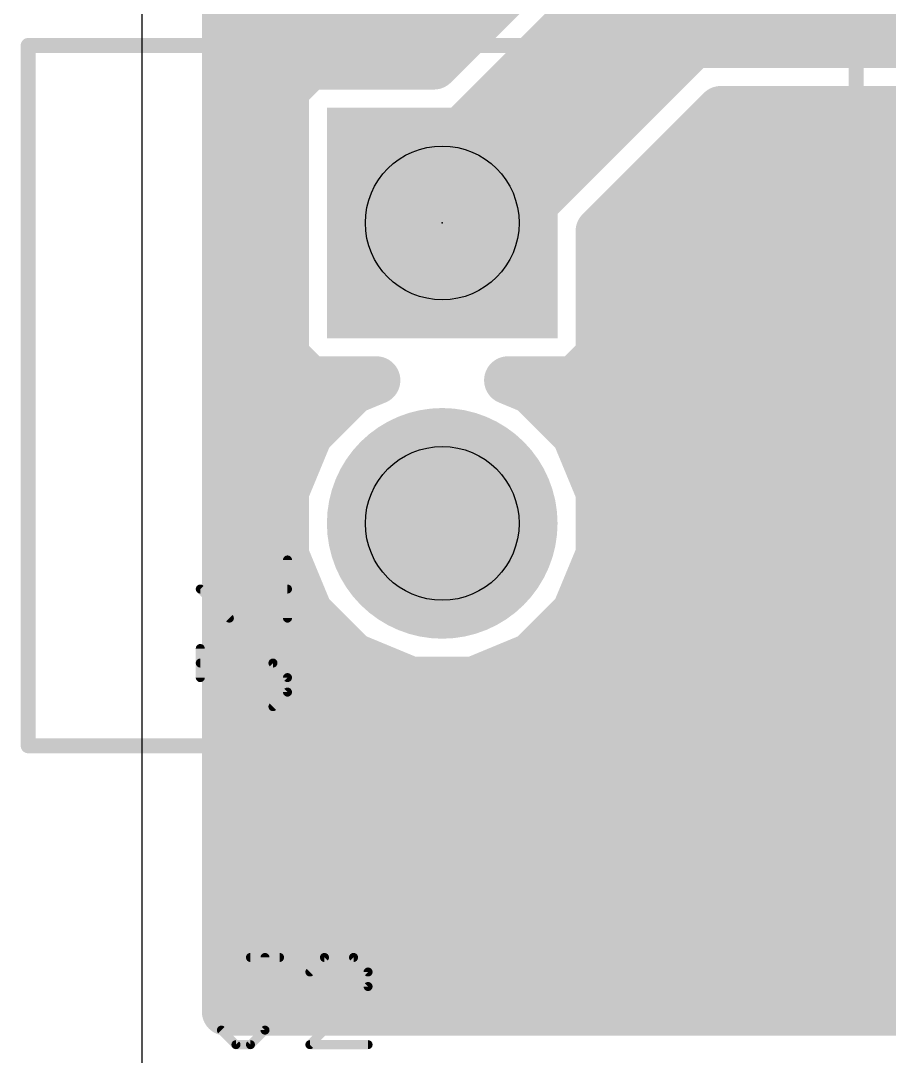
# Model space of a CAD drawing. Extents: x -0.04 to 2.7, y -0.07 to 2.5.
# Drawn here: x -0.0403 to 0.2488, y 0.9476 to 1.2923 of the extents above; entities that cross this region are included whole.
import ezdxf

# ---------------------------------------------------------------- set-up
doc = ezdxf.new("R2010")
doc.units = 0
for name, color, linetype in [('1', 22, 'CONTINUOUS'), ('17', 82, 'CONTINUOUS'), ('20', 7, 'CONTINUOUS'), ('21', 253, 'CONTINUOUS'), ('23', 7, 'CONTINUOUS'), ('25', 253, 'CONTINUOUS'), ('44', 253, 'CONTINUOUS')]:
    doc.layers.add(name, color=color, linetype=linetype)

# ---------------------------------------------------------------- blocks, each defined once
blk = doc.blocks.new('SQUAREP')
blk.add_solid([(-0.5, -0.5), (0.5, -0.5), (-0.5, 0.5), (0.5, 0.5)])
blk = doc.blocks.new('ROUNDP')
at = {"const_width": 0.5}
blk.add_lwpolyline([(0, -0.25, 1), (0, 0.25, 1), (0, -0.25)], format="xyb", dxfattribs=at)

msp = doc.modelspace()

# ---------------------------------------------------------------- linework, layer by layer
at = {"layer": '1'}
for points, const_width in [([(0.028, 0.9625), (0.028, 1.599889)], 0.016), ([(0.143512, 1.323666), (0.097231, 1.277386)], 0.016), ([(0.1, 1.225), (0.176575, 1.301575)], 0.05), ([(0.176575, 1.301575), (0.4, 1.301575)], 0.05), ([(0.028, 1.296), (0.115846, 1.296)], 0.016), ([(0.028, 1.28), (0.099846, 1.28)], 0.016), ([(0.055815, 1.277386), (0.047614, 1.269185)], 0.016), ([(0.097231, 1.277386), (0.055815, 1.277386)], 0.016), ([(0.047614, 1.269185), (0.047614, 1.180815)], 0.016), ([(0.028, 1.264), (0.047614, 1.264)], 0.016), ([(0.152386, 1.222231), (0.192729, 1.262575)], 0.016), ([(0.192729, 1.262575), (0.279701, 1.262575)], 0.016), ([(0.028, 1.248), (0.047614, 1.248)], 0.016), ([(0.178154, 1.248), (0.279701, 1.248)], 0.016), ([(0.028, 1.232), (0.047614, 1.232)], 0.016), ([(0.162154, 1.232), (0.279701, 1.232)], 0.016), ([(0.152386, 1.180815), (0.152386, 1.222231)], 0.016), ([(0.028, 1.216), (0.047614, 1.216)], 0.016), ([(0.152386, 1.216), (0.279701, 1.216)], 0.016), ([(0.028, 1.2), (0.047614, 1.2)], 0.016), ([(0.152386, 1.2), (0.279701, 1.2)], 0.016), ([(0.028, 1.184), (0.047614, 1.184)], 0.016), ([(0.152386, 1.184), (0.279701, 1.184)], 0.016), ([(0.047614, 1.180815), (0.055815, 1.172614)], 0.016), ([(0.144185, 1.172614), (0.152386, 1.180815)], 0.016), ([(0.055815, 1.172614), (0.078061, 1.172614)], 0.016), ([(0.078061, 1.172614), (0.070326, 1.16941)], 0.016), ([(0.129674, 1.16941), (0.121939, 1.172614)], 0.016), ([(0.121939, 1.172614), (0.144185, 1.172614)], 0.016), ([(0.028, 1.168), (0.068915, 1.168)], 0.016), ([(0.070326, 1.16941), (0.055589, 1.154674)], 0.016), ([(0.14441, 1.154674), (0.129674, 1.16941)], 0.016), ([(0.131085, 1.168), (0.285429, 1.168)], 0.016), ([(0.055589, 1.154674), (0.047614, 1.13542)], 0.016), ([(0.152386, 1.13542), (0.14441, 1.154674)], 0.016), ([(0.028, 1.152), (0.054482, 1.152)], 0.016), ([(0.145518, 1.152), (0.294475, 1.152)], 0.016), ([(0.028, 1.136), (0.047854, 1.136)], 0.016), ([(0.047614, 1.13542), (0.047614, 1.11458)], 0.016), ([(0.152146, 1.136), (0.28259, 1.136)], 0.016), ([(0.152386, 1.11458), (0.152386, 1.13542)], 0.016), ([(0.028, 1.12), (0.047614, 1.12)], 0.016), ([(0.152386, 1.12), (0.280657, 1.12)], 0.016), ([(0.047614, 1.11458), (0.055589, 1.095326)], 0.016), ([(0.14441, 1.095326), (0.152386, 1.11458)], 0.016), ([(0.028, 1.104), (0.051996, 1.104)], 0.016), ([(0.148003, 1.104), (0.284398, 1.104)], 0.016), ([(0.055589, 1.095326), (0.070326, 1.080589)], 0.016), ([(0.129674, 1.080589), (0.14441, 1.095326)], 0.016), ([(0.028, 1.088), (0.062915, 1.088)], 0.016), ([(0.137085, 1.088), (0.278815, 1.088)], 0.016), ([(0.070326, 1.080589), (0.08958, 1.072614)], 0.016), ([(0.11042, 1.072614), (0.129674, 1.080589)], 0.016), ([(0.028, 1.072), (0.278815, 1.072)], 0.016), ([(0.08958, 1.072614), (0.11042, 1.072614)], 0.016), ([(0.028, 1.056), (0.278815, 1.056)], 0.016), ([(0.028, 1.04), (0.28167, 1.04)], 0.016), ([(0.028, 1.024), (0.274815, 1.024)], 0.016), ([(0.028, 1.008), (0.274815, 1.008)], 0.016), ([(0.028, 0.992), (0.274815, 0.992)], 0.016), ([(0.028, 0.976), (0.27589, 0.976)], 0.016), ([(0.417468, 0.9625), (0.028, 0.9625)], 0.016)]:
    msp.add_lwpolyline(points, dxfattribs=dict(at, const_width=const_width))
for points, const_width in [([(0.176575, 1.314075, 1), (0.176575, 1.289075)], 0.025), ([(0.185414, 1.292736, 1), (0.167736, 1.310414)], 0.025), ([(0.028, 1.3, 1), (0.028, 1.292)], 0.008), ([(0.115846, 1.292, 1), (0.115846, 1.3)], 0.008), ([(0.028, 1.284, 1), (0.028, 1.276)], 0.008), ([(0.099846, 1.276, 1), (0.099846, 1.284)], 0.008), ([(0.055815, 1.281386, 1), (0.055815, 1.273386)], 0.008), ([(0.058644, 1.274557, 1), (0.052987, 1.280214)], 0.008), ([(0.094403, 1.280214, 1), (0.10006, 1.274557)], 0.008), ([(0.097231, 1.273386, 1), (0.097231, 1.281386)], 0.008), ([(0.051614, 1.269185, 1), (0.043614, 1.269185)], 0.008), ([(0.044786, 1.272013, 1), (0.050443, 1.266356)], 0.008), ([(0.028, 1.268, 1), (0.028, 1.26)], 0.008), ([(0.047614, 1.26, 1), (0.047614, 1.268)], 0.008), ([(0.192729, 1.266575, 1), (0.192729, 1.258575)], 0.008), ([(0.195558, 1.259746, 1), (0.189901, 1.265403)], 0.008), ([(0.028, 1.252, 1), (0.028, 1.244)], 0.008), ([(0.047614, 1.244, 1), (0.047614, 1.252)], 0.008), ([(0.178154, 1.252, 1), (0.178154, 1.244)], 0.008), ([(0.091161, 1.233839, 1), (0.108839, 1.216161)], 0.025), ([(0.028, 1.236, 1), (0.028, 1.228)], 0.008), ([(0.047614, 1.228, 1), (0.047614, 1.236)], 0.008), ([(0.162154, 1.236, 1), (0.162154, 1.228)], 0.008), ([(0.149557, 1.22506, 1), (0.155214, 1.219403)], 0.008), ([(0.156386, 1.222231, 1), (0.148386, 1.222231)], 0.008), ([(0.028, 1.22, 1), (0.028, 1.212)], 0.008), ([(0.047614, 1.212, 1), (0.047614, 1.22)], 0.008), ([(0.152386, 1.22, 1), (0.152386, 1.212)], 0.008), ([(0.028, 1.204, 1), (0.028, 1.196)], 0.008), ([(0.047614, 1.196, 1), (0.047614, 1.204)], 0.008), ([(0.152386, 1.204, 1), (0.152386, 1.196)], 0.008), ([(0.028, 1.188, 1), (0.028, 1.18)], 0.008), ([(0.047614, 1.18, 1), (0.047614, 1.188)], 0.008), ([(0.152386, 1.188, 1), (0.152386, 1.18)], 0.008), ([(0.050443, 1.183644, 1), (0.044786, 1.177987)], 0.008), ([(0.155214, 1.177987, 1), (0.149557, 1.183644)], 0.008), ([(0.043614, 1.180815, 1), (0.051614, 1.180815)], 0.008), ([(0.148386, 1.180815, 1), (0.156386, 1.180815)], 0.008), ([(0.055815, 1.176614, 1), (0.055815, 1.168614)], 0.008), ([(0.052987, 1.169786, 1), (0.058644, 1.175443)], 0.008), ([(0.079591, 1.168919, 1), (0.07653, 1.17631)], 0.008), ([(0.078061, 1.168614, 1), (0.078061, 1.176614)], 0.008), ([(0.121939, 1.176614, 1), (0.121939, 1.168614)], 0.008), ([(0.12347, 1.17631, 1), (0.120409, 1.168919)], 0.008), ([(0.141356, 1.175443, 1), (0.147013, 1.169786)], 0.008), ([(0.144185, 1.168614, 1), (0.144185, 1.176614)], 0.008), ([(0.028, 1.172, 1), (0.028, 1.164)], 0.008), ([(0.068795, 1.173106, 1), (0.071856, 1.165715)], 0.008), ([(0.073154, 1.166582, 1), (0.067497, 1.172239)], 0.008), ([(0.068915, 1.164, 1), (0.068915, 1.172)], 0.008), ([(0.132503, 1.172239, 1), (0.126846, 1.166582)], 0.008), ([(0.131085, 1.172, 1), (0.131085, 1.164)], 0.008), ([(0.128143, 1.165715, 1), (0.131205, 1.173106)], 0.008), ([(0.059285, 1.153143, 1), (0.051894, 1.156205)], 0.008), ([(0.148106, 1.156205, 1), (0.140715, 1.153143)], 0.008), ([(0.028, 1.156, 1), (0.028, 1.148)], 0.008), ([(0.052761, 1.157503, 1), (0.058418, 1.151846)], 0.008), ([(0.054482, 1.148, 1), (0.054482, 1.156)], 0.008), ([(0.145518, 1.156, 1), (0.145518, 1.148)], 0.008), ([(0.141582, 1.151846, 1), (0.147239, 1.157503)], 0.008), ([(0.028, 1.14, 1), (0.028, 1.132)], 0.008), ([(0.051614, 1.13542, 1), (0.043614, 1.13542)], 0.008), ([(0.043919, 1.136951, 1), (0.05131, 1.133889)], 0.008), ([(0.047854, 1.132, 1), (0.047854, 1.14)], 0.008), ([(0.152146, 1.14, 1), (0.152146, 1.132)], 0.008), ([(0.156386, 1.13542, 1), (0.148386, 1.13542)], 0.008), ([(0.14869, 1.133889, 1), (0.156081, 1.136951)], 0.008), ([(0.028, 1.124, 1), (0.028, 1.116)], 0.008), ([(0.047614, 1.116, 1), (0.047614, 1.124)], 0.008), ([(0.152386, 1.124, 1), (0.152386, 1.116)], 0.008), ([(0.05131, 1.11611, 1), (0.043919, 1.113049)], 0.008), ([(0.156081, 1.113049, 1), (0.14869, 1.11611)], 0.008), ([(0.043614, 1.11458, 1), (0.051614, 1.11458)], 0.008), ([(0.148386, 1.11458, 1), (0.156386, 1.11458)], 0.008), ([(0.028, 1.108, 1), (0.028, 1.1)], 0.008), ([(0.051996, 1.1, 1), (0.051996, 1.108)], 0.008), ([(0.148003, 1.108, 1), (0.148003, 1.1)], 0.008), ([(0.058418, 1.098154, 1), (0.052761, 1.092497)], 0.008), ([(0.147239, 1.092497, 1), (0.141582, 1.098154)], 0.008), ([(0.051894, 1.093795, 1), (0.059285, 1.096857)], 0.008), ([(0.140715, 1.096857, 1), (0.148106, 1.093795)], 0.008), ([(0.028, 1.092, 1), (0.028, 1.084)], 0.008), ([(0.062915, 1.084, 1), (0.062915, 1.092)], 0.008), ([(0.137085, 1.092, 1), (0.137085, 1.084)], 0.008), ([(0.071857, 1.084285, 1), (0.068795, 1.076894)], 0.008), ([(0.067497, 1.077761, 1), (0.073154, 1.083418)], 0.008), ([(0.126846, 1.083418, 1), (0.132503, 1.077761)], 0.008), ([(0.131205, 1.076894, 1), (0.128143, 1.084285)], 0.008), ([(0.028, 1.076, 1), (0.028, 1.068)], 0.008), ([(0.08958, 1.076614, 1), (0.08958, 1.068614)], 0.008), ([(0.088049, 1.068919, 1), (0.09111, 1.07631)], 0.008), ([(0.108889, 1.07631, 1), (0.111951, 1.068919)], 0.008), ([(0.11042, 1.068614, 1), (0.11042, 1.076614)], 0.008), ([(0.028, 1.06, 1), (0.028, 1.052)], 0.008), ([(0.028, 1.044, 1), (0.028, 1.036)], 0.008), ([(0.028, 1.028, 1), (0.028, 1.02)], 0.008), ([(0.028, 1.012, 1), (0.028, 1.004)], 0.008), ([(0.028, 0.996, 1), (0.028, 0.988)], 0.008), ([(0.028, 0.98, 1), (0.028, 0.972)], 0.008), ([(0.028, 0.9665, 1), (0.028, 0.9585)], 0.008), ([(0.024, 0.9625, 1), (0.032, 0.9625)], 0.008)]:
    msp.add_lwpolyline(points, format="xyb", dxfattribs=dict(at, const_width=const_width))
at = {"layer": '20'}
msp.add_line((0, 2.5), (0, 0), dxfattribs=at)
at = {"layer": '21', "const_width": 0.005}
for points in [[(-0.037795, 1.050984), (-0.037795, 1.284055)], [(-0.037795, 1.284055), (0.237795, 1.284055)], [(0.237795, 1.284055), (0.237795, 1.050984)], [(0.237795, 1.050984), (-0.037795, 1.050984)]]:
    msp.add_lwpolyline(points, dxfattribs=at)
at = {"layer": '21', "const_width": 0.0025}
for points in [[(-0.036545, 1.284055, 1), (-0.039045, 1.284055)], [(-0.037795, 1.285305, 1), (-0.037795, 1.282805)], [(0.239045, 1.284055, 1), (0.236545, 1.284055)], [(0.237795, 1.282805, 1), (0.237795, 1.285305)], [(-0.037795, 1.052234, 1), (-0.037795, 1.049734)], [(-0.039045, 1.050984, 1), (-0.036545, 1.050984)], [(0.236545, 1.050984, 1), (0.239045, 1.050984)], [(0.237795, 1.049734, 1), (0.237795, 1.052234)]]:
    msp.add_lwpolyline(points, format="xyb", dxfattribs=at)
at = {"layer": '23'}
msp.add_point((0.1, 1.225), dxfattribs=at)
at = {"layer": '25', "const_width": 0.003}
for points in [[(0.0485, 1.093465), (0.0485, 1.112815)], [(0.02915, 1.093465), (0.019475, 1.10314)], [(0.019475, 1.10314), (0.0485, 1.10314)], [(0.019475, 1.073675), (0.019475, 1.08335)], [(0.043663, 1.078512), (0.019475, 1.078512)], [(0.0485, 1.073675), (0.043663, 1.078512)], [(0.0485, 1.068837), (0.0485, 1.073675)], [(0.043663, 1.064), (0.0485, 1.068837)], [(0.036175, 0.980525), (0.04585, 0.980525)], [(0.041012, 0.956337), (0.041012, 0.980525)], [(0.060803, 0.980525), (0.055965, 0.975687)], [(0.070477, 0.980525), (0.060803, 0.980525)], [(0.075315, 0.975687), (0.070477, 0.980525)], [(0.075315, 0.97085), (0.075315, 0.975687)], [(0.055965, 0.9515), (0.075315, 0.97085)], [(0.0265, 0.956337), (0.031337, 0.9515)], [(0.036175, 0.9515), (0.041012, 0.956337)], [(0.031337, 0.9515), (0.036175, 0.9515)], [(0.075315, 0.9515), (0.055965, 0.9515)]]:
    msp.add_lwpolyline(points, dxfattribs=at)
at = {"layer": '25', "const_width": 0.0015}
for points in [[(0.04925, 1.112815, 1), (0.04775, 1.112815)], [(0.019475, 1.10389, 1), (0.019475, 1.10239)], [(0.020006, 1.10367, 1), (0.018945, 1.10261)], [(0.0485, 1.10239, 1), (0.0485, 1.10389)], [(0.02862, 1.092935, 1), (0.029681, 1.093996)], [(0.04775, 1.093465, 1), (0.04925, 1.093465)], [(0.020225, 1.08335, 1), (0.018725, 1.08335)], [(0.019475, 1.079262, 1), (0.019475, 1.077762)], [(0.044193, 1.079043, 1), (0.043132, 1.077982)], [(0.043663, 1.077762, 1), (0.043663, 1.079262)], [(0.018725, 1.073675, 1), (0.020225, 1.073675)], [(0.04925, 1.073675, 1), (0.04775, 1.073675)], [(0.04797, 1.073145, 1), (0.04903, 1.074205)], [(0.04775, 1.068837, 1), (0.04925, 1.068837)], [(0.04903, 1.068307, 1), (0.04797, 1.069368)], [(0.043132, 1.06453, 1), (0.044193, 1.06347)], [(0.036175, 0.981275, 1), (0.036175, 0.979775)], [(0.041762, 0.980525, 1), (0.040262, 0.980525)], [(0.04585, 0.979775, 1), (0.04585, 0.981275)], [(0.060803, 0.981275, 1), (0.060803, 0.979775)], [(0.061333, 0.979994, 1), (0.060272, 0.981055)], [(0.071008, 0.981055, 1), (0.069947, 0.979994)], [(0.070477, 0.979775, 1), (0.070477, 0.981275)], [(0.055435, 0.976218, 1), (0.056496, 0.975157)], [(0.076065, 0.975687, 1), (0.074565, 0.975687)], [(0.074785, 0.975157, 1), (0.075845, 0.976218)], [(0.075845, 0.970319, 1), (0.074785, 0.97138)], [(0.074565, 0.97085, 1), (0.076065, 0.97085)], [(0.02703, 0.956868, 1), (0.02597, 0.955807)], [(0.040262, 0.956337, 1), (0.041762, 0.956337)], [(0.041543, 0.955807, 1), (0.040482, 0.956868)], [(0.031337, 0.95225, 1), (0.031337, 0.95075)], [(0.030807, 0.95097, 1), (0.031868, 0.95203)], [(0.035645, 0.95203, 1), (0.036705, 0.95097)], [(0.036175, 0.95075, 1), (0.036175, 0.95225)], [(0.055965, 0.95225, 1), (0.055965, 0.95075)], [(0.055435, 0.95203, 1), (0.056496, 0.95097)], [(0.075315, 0.95075, 1), (0.075315, 0.95225)]]:
    msp.add_lwpolyline(points, format="xyb", dxfattribs=at)
at = {"layer": '44'}
for centre in [(0.1, 1.225), (0.1, 1.125)]:
    msp.add_circle(centre, 0.025591, dxfattribs=at)

# ---------------------------------------------------------------- block references
at = {"layer": '17', "xscale": 0.076772, "yscale": 0.076772}
for name, p in [('SQUAREP', (0.1, 1.225)), ('SQUAREP', (0.1, 1.225)), ('ROUNDP', (0.1, 1.125)), ('ROUNDP', (0.1, 1.125))]:
    msp.add_blockref(name, p, dxfattribs=at)

doc.saveas('drawing.dxf')
